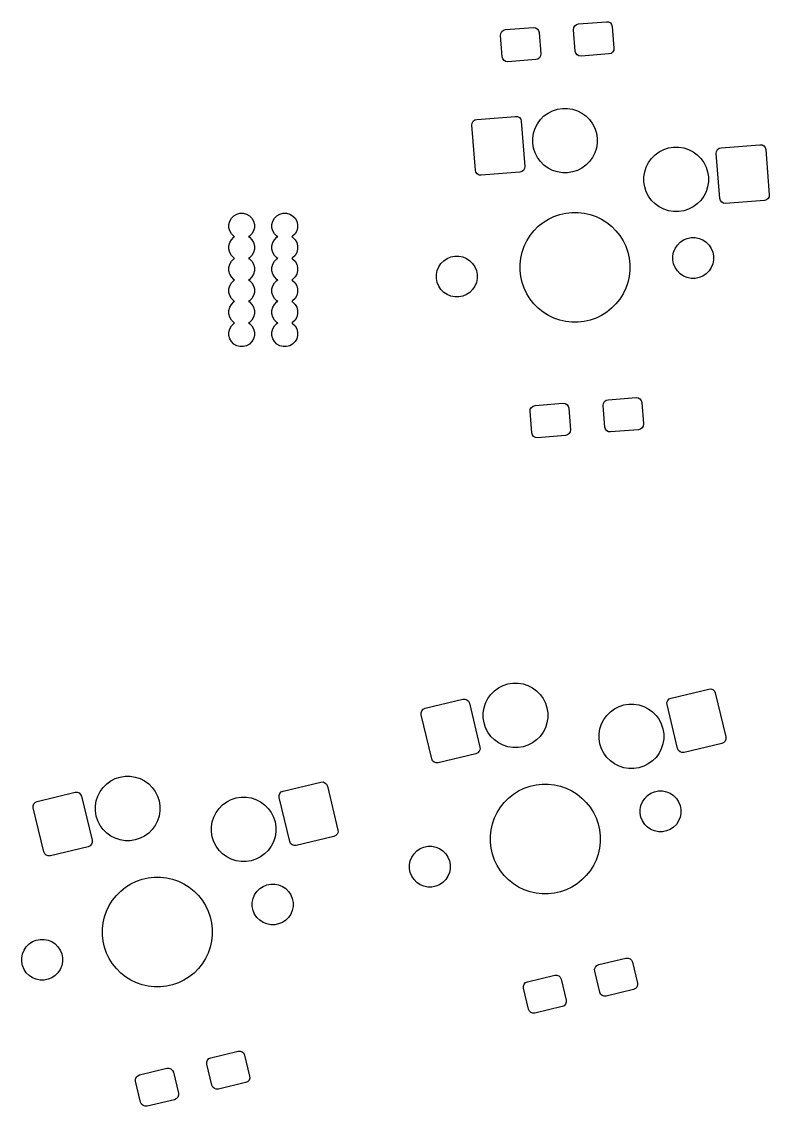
# Model space of a CAD drawing. Extents: x -173 to 103, y -39 to 58.
# Drawn here: x -25.7 to 9, y -38.9 to 11.4 of the extents above; entities that cross this region are included whole.
import ezdxf

# ---------------------------------------------------------------- set-up
doc = ezdxf.new("R2010")
doc.units = 0
doc.layers.add('BLACK', color=7, linetype='CONTINUOUS')

msp = doc.modelspace()

# ---------------------------------------------------------------- linework, layer by layer
at = {"layer": 'BLACK', "linetype": 'CONTINUOUS'}
for p, q in [((-3.225421, 11.030942), (-1.929428, 11.132938)), ((-1.929428, 11.132938), (-1.832559, 11.121473)), ((-1.832559, 11.121473), (-1.747451, 11.073811)), ((-0.065517, 11.028857), (-0.054052, 11.125727)), ((-0.054052, 11.125727), (-0.00639, 11.210835)), ((-0.00639, 11.210835), (0.070214, 11.271224)), ((0.070214, 11.271224), (0.164097, 11.297702)), ((0.164097, 11.297702), (1.46009, 11.399698)), ((1.46009, 11.399698), (1.556959, 11.388233)), ((1.556959, 11.388233), (1.642067, 11.340571)), ((1.642067, 11.340571), (1.702456, 11.263967)), ((1.702456, 11.263967), (1.728934, 11.170084)), ((1.728934, 11.170084), (1.807393, 10.173167)), ((-3.455035, 10.762097), (-3.44357, 10.858967)), ((-3.376576, 9.76518), (-3.455035, 10.762097)), ((-3.44357, 10.858967), (-3.395908, 10.944075)), ((-3.395908, 10.944075), (-3.319304, 11.004464)), ((-3.319304, 11.004464), (-3.225421, 11.030942)), ((-1.747451, 11.073811), (-1.687062, 10.997207)), ((-1.687062, 10.997207), (-1.660584, 10.903324)), ((-1.660584, 10.903324), (-1.582125, 9.906407)), ((0.012942, 10.03194), (-0.065517, 11.028857)), ((1.795928, 10.076297), (1.748266, 9.991189)), ((1.807393, 10.173167), (1.795928, 10.076297)), ((-3.350098, 9.671297), (-3.376576, 9.76518)), ((-3.289709, 9.594693), (-3.350098, 9.671297)), ((-3.204601, 9.547031), (-3.289709, 9.594693)), ((-1.811739, 9.637562), (-3.107732, 9.535566)), ((-1.717856, 9.66404), (-1.811739, 9.637562)), ((-1.641252, 9.724429), (-1.717856, 9.66404)), ((-1.59359, 9.809537), (-1.641252, 9.724429)), ((-1.582125, 9.906407), (-1.59359, 9.809537)), ((0.03942, 9.938057), (0.012942, 10.03194)), ((0.099809, 9.861453), (0.03942, 9.938057)), ((0.184917, 9.813791), (0.099809, 9.861453)), ((0.281786, 9.802326), (0.184917, 9.813791)), ((1.577779, 9.904322), (0.281786, 9.802326)), ((1.671662, 9.9308), (1.577779, 9.904322)), ((1.748266, 9.991189), (1.671662, 9.9308)), ((-3.107732, 9.535566), (-3.204601, 9.547031)), ((-1.437081, 7.022421), (-1.246657, 7.160772)), ((-1.246657, 7.160772), (-1.036934, 7.267631)), ((-1.036934, 7.267631), (-0.813077, 7.340367)), ((-0.813077, 7.340367), (-0.580598, 7.377188)), ((-0.580598, 7.377188), (-0.34522, 7.377188)), ((-0.34522, 7.377188), (-0.112741, 7.340367)), ((-0.112741, 7.340367), (0.111116, 7.267631)), ((0.111116, 7.267631), (0.320839, 7.160772)), ((0.320839, 7.160772), (0.511263, 7.022421)), ((-4.782189, 6.595124), (-4.770724, 6.691993)), ((-4.617425, 4.501598), (-4.782189, 6.595124)), ((-4.770724, 6.691993), (-4.723061, 6.777101)), ((-4.723061, 6.777101), (-4.646457, 6.837491)), ((-4.646457, 6.837491), (-4.552574, 6.863968)), ((-4.552574, 6.863968), (-2.758123, 7.005195)), ((-2.758123, 7.005195), (-2.661254, 6.99373)), ((-2.661254, 6.99373), (-2.576146, 6.946067)), ((-2.576146, 6.946067), (-2.515757, 6.869463)), ((-2.515757, 6.869463), (-2.489279, 6.77558)), ((-2.489279, 6.77558), (-2.324515, 4.682054)), ((-1.848728, 6.455837), (-1.741869, 6.66556)), ((-1.741869, 6.66556), (-1.603518, 6.855984)), ((-1.603518, 6.855984), (-1.437081, 7.022421)), ((0.511263, 7.022421), (0.6777, 6.855984)), ((0.6777, 6.855984), (0.816051, 6.66556)), ((0.816051, 6.66556), (0.92291, 6.455837)), ((-1.958285, 5.999501), (-1.921464, 6.23198)), ((-1.921464, 6.23198), (-1.848728, 6.455837)), ((0.92291, 6.455837), (0.995646, 6.23198)), ((0.995646, 6.23198), (1.032467, 5.999501)), ((-1.958285, 5.764123), (-1.958285, 5.999501)), ((-1.921464, 5.531644), (-1.958285, 5.764123)), ((1.032467, 5.764123), (0.995646, 5.531644)), ((1.032467, 5.999501), (1.032467, 5.764123)), ((4.120263, 5.466709), (4.34412, 5.539445)), ((4.34412, 5.539445), (4.576599, 5.576266)), ((4.576599, 5.576266), (4.811977, 5.576266)), ((4.811977, 5.576266), (5.044456, 5.539445)), ((5.044456, 5.539445), (5.268313, 5.466709)), ((6.691627, 5.523015), (6.78551, 5.549492)), ((6.78551, 5.549492), (8.579961, 5.690719)), ((8.579961, 5.690719), (8.67683, 5.679254)), ((8.67683, 5.679254), (8.761938, 5.631591)), ((8.761938, 5.631591), (8.822327, 5.554987)), ((8.822327, 5.554987), (8.848805, 5.461104)), ((-1.848728, 5.307787), (-1.921464, 5.531644)), ((-1.741869, 5.098064), (-1.848728, 5.307787)), ((-1.603518, 4.90764), (-1.741869, 5.098064)), ((0.816051, 5.098064), (0.6777, 4.90764)), ((0.92291, 5.307787), (0.816051, 5.098064)), ((0.995646, 5.531644), (0.92291, 5.307787)), ((3.415328, 4.864638), (3.553679, 5.055062)), ((3.553679, 5.055062), (3.720116, 5.221499)), ((3.720116, 5.221499), (3.91054, 5.35985)), ((3.91054, 5.35985), (4.120263, 5.466709)), ((5.268313, 5.466709), (5.478036, 5.35985)), ((5.478036, 5.35985), (5.66846, 5.221499)), ((5.66846, 5.221499), (5.834897, 5.055062)), ((5.834897, 5.055062), (5.973248, 4.864638)), ((6.555895, 5.280648), (6.56736, 5.377517)), ((6.720659, 3.187122), (6.555895, 5.280648)), ((6.56736, 5.377517), (6.615023, 5.462625)), ((6.615023, 5.462625), (6.691627, 5.523015)), ((8.848805, 5.461104), (9.013569, 3.367578)), ((-2.33598, 4.585185), (-2.383643, 4.500077)), ((-2.324515, 4.682054), (-2.33598, 4.585185)), ((-1.437081, 4.741203), (-1.603518, 4.90764)), ((-1.246657, 4.602852), (-1.437081, 4.741203)), ((-1.036934, 4.495993), (-1.246657, 4.602852)), ((0.320839, 4.602852), (0.111116, 4.495993)), ((0.511263, 4.741203), (0.320839, 4.602852)), ((0.6777, 4.90764), (0.511263, 4.741203)), ((3.235733, 4.431058), (3.308469, 4.654915)), ((3.308469, 4.654915), (3.415328, 4.864638)), ((5.973248, 4.864638), (6.080107, 4.654915)), ((6.080107, 4.654915), (6.152843, 4.431058)), ((-4.590947, 4.407715), (-4.617425, 4.501598)), ((-4.530558, 4.331111), (-4.590947, 4.407715)), ((-4.44545, 4.283448), (-4.530558, 4.331111)), ((-4.348581, 4.271983), (-4.44545, 4.283448)), ((-2.55413, 4.41321), (-4.348581, 4.271983)), ((-2.460247, 4.439687), (-2.55413, 4.41321)), ((-2.383643, 4.500077), (-2.460247, 4.439687)), ((-0.813077, 4.423257), (-1.036934, 4.495993)), ((-0.580598, 4.386436), (-0.813077, 4.423257)), ((-0.34522, 4.386436), (-0.580598, 4.386436)), ((-0.112741, 4.423257), (-0.34522, 4.386436)), ((0.111116, 4.495993), (-0.112741, 4.423257)), ((3.198912, 4.198579), (3.235733, 4.431058)), ((3.198912, 3.963201), (3.198912, 4.198579)), ((6.152843, 4.431058), (6.189664, 4.198579)), ((6.189664, 4.198579), (6.189664, 3.963201)), ((3.235733, 3.730722), (3.198912, 3.963201)), ((3.308469, 3.506865), (3.235733, 3.730722)), ((6.152843, 3.730722), (6.080107, 3.506865)), ((6.189664, 3.963201), (6.152843, 3.730722)), ((3.415328, 3.297142), (3.308469, 3.506865)), ((3.553679, 3.106718), (3.415328, 3.297142)), ((3.720116, 2.940281), (3.553679, 3.106718)), ((5.834897, 3.106718), (5.66846, 2.940281)), ((5.973248, 3.297142), (5.834897, 3.106718)), ((6.080107, 3.506865), (5.973248, 3.297142)), ((6.747137, 3.093239), (6.720659, 3.187122)), ((6.807526, 3.016635), (6.747137, 3.093239)), ((8.783954, 3.098734), (6.989503, 2.957507)), ((8.877837, 3.125211), (8.783954, 3.098734)), ((8.954441, 3.185601), (8.877837, 3.125211)), ((9.002104, 3.270709), (8.954441, 3.185601)), ((9.013569, 3.367578), (9.002104, 3.270709)), ((-0.427141, 2.513971), (-0.14298, 2.545988)), ((-0.14298, 2.545988), (0.14298, 2.545988)), ((0.14298, 2.545988), (0.427141, 2.513971)), ((3.91054, 2.80193), (3.720116, 2.940281)), ((4.120263, 2.695071), (3.91054, 2.80193)), ((4.34412, 2.622335), (4.120263, 2.695071)), ((4.576599, 2.585514), (4.34412, 2.622335)), ((4.811977, 2.585514), (4.576599, 2.585514)), ((5.044456, 2.622335), (4.811977, 2.585514)), ((5.268313, 2.695071), (5.044456, 2.622335)), ((5.478036, 2.80193), (5.268313, 2.695071)), ((5.66846, 2.940281), (5.478036, 2.80193)), ((6.892634, 2.968972), (6.807526, 3.016635)), ((6.989503, 2.957507), (6.892634, 2.968972)), ((-16.055446, 1.993074), (-16.014907, 2.144368)), ((-16.014907, 2.144368), (-15.936591, 2.280015)), ((-15.936591, 2.280015), (-15.825836, 2.39077)), ((-15.825836, 2.39077), (-15.690189, 2.469086)), ((-15.690189, 2.469086), (-15.538895, 2.509625)), ((-15.538895, 2.509625), (-15.382263, 2.509625)), ((-15.382263, 2.509625), (-15.230969, 2.469086)), ((-15.230969, 2.469086), (-15.095322, 2.39077)), ((-15.095322, 2.39077), (-14.984567, 2.280015)), ((-14.984567, 2.280015), (-14.906251, 2.144368)), ((-14.906251, 2.144368), (-14.865712, 1.993074)), ((-14.055492, 1.992959), (-14.014953, 2.144253)), ((-14.014953, 2.144253), (-13.936637, 2.2799)), ((-13.936637, 2.2799), (-13.825882, 2.390655)), ((-13.825882, 2.390655), (-13.690235, 2.468971)), ((-13.690235, 2.468971), (-13.538941, 2.50951)), ((-13.538941, 2.50951), (-13.382309, 2.50951)), ((-13.382309, 2.50951), (-13.231015, 2.468971)), ((-13.231015, 2.468971), (-13.095368, 2.390655)), ((-13.095368, 2.390655), (-12.984613, 2.2799)), ((-12.984613, 2.2799), (-12.906297, 2.144253)), ((-12.906297, 2.144253), (-12.865758, 1.992959)), ((-1.699184, 1.901388), (-1.475612, 2.07968)), ((-1.475612, 2.07968), (-1.233483, 2.23182)), ((-1.233483, 2.23182), (-0.975843, 2.355893)), ((-0.975843, 2.355893), (-0.705931, 2.450339)), ((-0.705931, 2.450339), (-0.427141, 2.513971)), ((0.427141, 2.513971), (0.705931, 2.450339)), ((0.705931, 2.450339), (0.975843, 2.355893)), ((0.975843, 2.355893), (1.233483, 2.23182)), ((1.233483, 2.23182), (1.475612, 2.07968)), ((1.475612, 2.07968), (1.699184, 1.901388)), ((-16.055446, 1.836442), (-16.055446, 1.993074)), ((-16.014907, 1.685148), (-16.055446, 1.836442)), ((-15.936591, 1.549501), (-16.014907, 1.685148)), ((-15.825836, 1.438746), (-15.936591, 1.549501)), ((-14.984567, 1.549501), (-15.095322, 1.438746)), ((-14.906251, 1.685148), (-14.984567, 1.549501)), ((-14.865712, 1.836442), (-14.906251, 1.685148)), ((-14.865712, 1.993074), (-14.865712, 1.836442)), ((-14.055492, 1.836327), (-14.055492, 1.992959)), ((-14.014953, 1.685033), (-14.055492, 1.836327)), ((-13.936637, 1.549386), (-14.014953, 1.685033)), ((-13.825882, 1.438631), (-13.936637, 1.549386)), ((-12.984613, 1.549386), (-13.095368, 1.438631)), ((-12.906297, 1.685033), (-12.984613, 1.549386)), ((-12.865758, 1.836327), (-12.906297, 1.685033)), ((-12.865758, 1.992959), (-12.865758, 1.836327)), ((-2.07968, 1.475612), (-1.901388, 1.699184)), ((-1.901388, 1.699184), (-1.699184, 1.901388)), ((1.699184, 1.901388), (1.901388, 1.699184)), ((1.901388, 1.699184), (2.07968, 1.475612)), ((-16.055446, 0.993074), (-16.014907, 1.144368)), ((-16.014907, 1.144368), (-15.936591, 1.280015)), ((-15.936591, 1.280015), (-15.825836, 1.39077)), ((-15.784287, 1.414758), (-15.825836, 1.438746)), ((-15.825836, 1.39077), (-15.784287, 1.414758)), ((-15.095322, 1.438746), (-15.13687, 1.414758)), ((-15.13687, 1.414758), (-15.095322, 1.39077)), ((-15.095322, 1.39077), (-14.984567, 1.280015)), ((-14.984567, 1.280015), (-14.906251, 1.144368)), ((-14.906251, 1.144368), (-14.865712, 0.993074)), ((-14.055492, 0.992959), (-14.014953, 1.144253)), ((-14.014953, 1.144253), (-13.936637, 1.2799)), ((-13.936637, 1.2799), (-13.825882, 1.390655)), ((-13.784333, 1.414643), (-13.825882, 1.438631)), ((-13.825882, 1.390655), (-13.784333, 1.414643)), ((-13.095368, 1.438631), (-13.136916, 1.414643)), ((-13.136916, 1.414643), (-13.095368, 1.390655)), ((-13.095368, 1.390655), (-12.984613, 1.2799)), ((-12.984613, 1.2799), (-12.906297, 1.144253)), ((-12.906297, 1.144253), (-12.865758, 0.992959)), ((-2.355893, 0.975843), (-2.23182, 1.233483)), ((-2.23182, 1.233483), (-2.07968, 1.475612)), ((2.07968, 1.475612), (2.23182, 1.233483)), ((2.23182, 1.233483), (2.355893, 0.975843)), ((4.64522, 0.879352), (4.748685, 1.034199)), ((4.748685, 1.034199), (4.880371, 1.165885)), ((4.880371, 1.165885), (5.035218, 1.26935)), ((5.035218, 1.26935), (5.207275, 1.340618)), ((5.207275, 1.340618), (5.389929, 1.37695)), ((5.389929, 1.37695), (5.576161, 1.37695)), ((5.576161, 1.37695), (5.758815, 1.340618)), ((5.758815, 1.340618), (5.930872, 1.26935)), ((5.930872, 1.26935), (6.085719, 1.165885)), ((6.085719, 1.165885), (6.217405, 1.034199)), ((6.217405, 1.034199), (6.32087, 0.879352)), ((-16.055446, 0.836442), (-16.055446, 0.993074)), ((-16.014907, 0.685148), (-16.055446, 0.836442)), ((-15.936591, 0.549501), (-16.014907, 0.685148)), ((-15.825836, 0.438746), (-15.936591, 0.549501)), ((-14.984567, 0.549501), (-15.095322, 0.438746)), ((-14.906251, 0.685148), (-14.984567, 0.549501)), ((-14.865712, 0.836442), (-14.906251, 0.685148)), ((-14.865712, 0.993074), (-14.865712, 0.836442)), ((-14.055492, 0.836327), (-14.055492, 0.992959)), ((-14.014953, 0.685033), (-14.055492, 0.836327)), ((-13.936637, 0.549386), (-14.014953, 0.685033)), ((-13.825882, 0.438631), (-13.936637, 0.549386)), ((-12.984613, 0.549386), (-13.095368, 0.438631)), ((-12.906297, 0.685033), (-12.984613, 0.549386)), ((-12.865758, 0.836327), (-12.906297, 0.685033)), ((-12.865758, 0.992959), (-12.865758, 0.836327)), ((-5.758815, 0.477568), (-5.576161, 0.5139)), ((-5.576161, 0.5139), (-5.389929, 0.5139)), ((-5.389929, 0.5139), (-5.207275, 0.477568)), ((-2.513971, 0.427141), (-2.450339, 0.705931)), ((-2.450339, 0.705931), (-2.355893, 0.975843)), ((2.355893, 0.975843), (2.450339, 0.705931)), ((2.450339, 0.705931), (2.513971, 0.427141)), ((4.53762, 0.524641), (4.573952, 0.707295)), ((4.53762, 0.338409), (4.53762, 0.524641)), ((4.573952, 0.707295), (4.64522, 0.879352)), ((6.32087, 0.879352), (6.392138, 0.707295)), ((6.392138, 0.707295), (6.42847, 0.524641)), ((6.42847, 0.524641), (6.42847, 0.338409)), ((-16.055446, -0.006926), (-16.014907, 0.144368)), ((-16.014907, 0.144368), (-15.936591, 0.280015)), ((-15.936591, 0.280015), (-15.825836, 0.39077)), ((-15.784287, 0.414758), (-15.825836, 0.438746)), ((-15.825836, 0.39077), (-15.784287, 0.414758)), ((-15.095322, 0.438746), (-15.13687, 0.414758)), ((-15.13687, 0.414758), (-15.095322, 0.39077)), ((-15.095322, 0.39077), (-14.984567, 0.280015)), ((-14.984567, 0.280015), (-14.906251, 0.144368)), ((-14.906251, 0.144368), (-14.865712, -0.006926)), ((-14.055492, -0.007041), (-14.014953, 0.144253)), ((-14.014953, 0.144253), (-13.936637, 0.2799)), ((-13.936637, 0.2799), (-13.825882, 0.390655)), ((-13.784333, 0.414643), (-13.825882, 0.438631)), ((-13.825882, 0.390655), (-13.784333, 0.414643)), ((-13.095368, 0.438631), (-13.136916, 0.414643)), ((-13.136916, 0.414643), (-13.095368, 0.390655)), ((-13.095368, 0.390655), (-12.984613, 0.2799)), ((-12.984613, 0.2799), (-12.906297, 0.144253)), ((-12.906297, 0.144253), (-12.865758, -0.007041)), ((-6.392138, -0.155755), (-6.32087, 0.016302)), ((-6.32087, 0.016302), (-6.217405, 0.171149)), ((-6.217405, 0.171149), (-6.085719, 0.302835)), ((-6.085719, 0.302835), (-5.930872, 0.4063)), ((-5.930872, 0.4063), (-5.758815, 0.477568)), ((-5.207275, 0.477568), (-5.035218, 0.4063)), ((-5.035218, 0.4063), (-4.880371, 0.302835)), ((-4.880371, 0.302835), (-4.748685, 0.171149)), ((-4.748685, 0.171149), (-4.64522, 0.016302)), ((-4.64522, 0.016302), (-4.573952, -0.155755)), ((-2.545988, 0.14298), (-2.513971, 0.427141)), ((-2.545988, -0.14298), (-2.545988, 0.14298)), ((2.513971, 0.427141), (2.545988, 0.14298)), ((2.545988, 0.14298), (2.545988, -0.14298)), ((4.573952, 0.155755), (4.53762, 0.338409)), ((4.64522, -0.016302), (4.573952, 0.155755)), ((6.392138, 0.155755), (6.32087, -0.016302)), ((6.42847, 0.338409), (6.392138, 0.155755)), ((-16.055446, -0.163558), (-16.055446, -0.006926)), ((-16.014907, -0.314852), (-16.055446, -0.163558)), ((-15.936591, -0.450499), (-16.014907, -0.314852)), ((-15.825836, -0.561254), (-15.936591, -0.450499)), ((-14.984567, -0.450499), (-15.095322, -0.561254)), ((-14.906251, -0.314852), (-14.984567, -0.450499)), ((-14.865712, -0.163558), (-14.906251, -0.314852)), ((-14.865712, -0.006926), (-14.865712, -0.163558)), ((-14.055492, -0.163673), (-14.055492, -0.007041)), ((-14.014953, -0.314967), (-14.055492, -0.163673)), ((-13.936637, -0.450614), (-14.014953, -0.314967)), ((-13.825882, -0.561369), (-13.936637, -0.450614)), ((-12.984613, -0.450614), (-13.095368, -0.561369)), ((-12.906297, -0.314967), (-12.984613, -0.450614)), ((-12.865758, -0.163673), (-12.906297, -0.314967)), ((-12.865758, -0.007041), (-12.865758, -0.163673)), ((-6.42847, -0.338409), (-6.392138, -0.155755)), ((-6.42847, -0.524641), (-6.42847, -0.338409)), ((-4.573952, -0.155755), (-4.53762, -0.338409)), ((-4.53762, -0.338409), (-4.53762, -0.524641)), ((-2.513971, -0.427141), (-2.545988, -0.14298)), ((-2.450339, -0.705931), (-2.513971, -0.427141)), ((2.513971, -0.427141), (2.450339, -0.705931)), ((2.545988, -0.14298), (2.513971, -0.427141)), ((4.748685, -0.171149), (4.64522, -0.016302)), ((4.880371, -0.302835), (4.748685, -0.171149)), ((5.035218, -0.4063), (4.880371, -0.302835)), ((5.207275, -0.477568), (5.035218, -0.4063)), ((5.389929, -0.5139), (5.207275, -0.477568)), ((5.758815, -0.477568), (5.576161, -0.5139)), ((5.930872, -0.4063), (5.758815, -0.477568)), ((6.085719, -0.302835), (5.930872, -0.4063)), ((6.217405, -0.171149), (6.085719, -0.302835)), ((6.32087, -0.016302), (6.217405, -0.171149)), ((-16.055446, -1.006926), (-16.014907, -0.855632)), ((-16.014907, -0.855632), (-15.936591, -0.719985)), ((-15.936591, -0.719985), (-15.825836, -0.60923)), ((-15.784287, -0.585242), (-15.825836, -0.561254)), ((-15.825836, -0.60923), (-15.784287, -0.585242)), ((-15.095322, -0.561254), (-15.13687, -0.585242)), ((-15.13687, -0.585242), (-15.095322, -0.60923)), ((-15.095322, -0.60923), (-14.984567, -0.719985)), ((-14.984567, -0.719985), (-14.906251, -0.855632)), ((-14.906251, -0.855632), (-14.865712, -1.006926)), ((-14.055492, -1.007041), (-14.014953, -0.855747)), ((-14.014953, -0.855747), (-13.936637, -0.7201)), ((-13.936637, -0.7201), (-13.825882, -0.609345)), ((-13.784333, -0.585357), (-13.825882, -0.561369)), ((-13.825882, -0.609345), (-13.784333, -0.585357)), ((-13.095368, -0.561369), (-13.136916, -0.585357)), ((-13.136916, -0.585357), (-13.095368, -0.609345)), ((-13.095368, -0.609345), (-12.984613, -0.7201)), ((-12.984613, -0.7201), (-12.906297, -0.855747)), ((-12.906297, -0.855747), (-12.865758, -1.007041)), ((-6.392138, -0.707295), (-6.42847, -0.524641)), ((-6.32087, -0.879352), (-6.392138, -0.707295)), ((-6.217405, -1.034199), (-6.32087, -0.879352)), ((-4.64522, -0.879352), (-4.748685, -1.034199)), ((-4.573952, -0.707295), (-4.64522, -0.879352)), ((-4.53762, -0.524641), (-4.573952, -0.707295)), ((-2.355893, -0.975843), (-2.450339, -0.705931)), ((-2.23182, -1.233483), (-2.355893, -0.975843)), ((2.355893, -0.975843), (2.23182, -1.233483)), ((2.450339, -0.705931), (2.355893, -0.975843)), ((5.576161, -0.5139), (5.389929, -0.5139)), ((-16.055446, -1.163558), (-16.055446, -1.006926)), ((-16.014907, -1.314852), (-16.055446, -1.163558)), ((-15.936591, -1.450499), (-16.014907, -1.314852)), ((-15.825836, -1.561254), (-15.936591, -1.450499)), ((-14.984567, -1.450499), (-15.095322, -1.561254)), ((-14.906251, -1.314852), (-14.984567, -1.450499)), ((-14.865712, -1.163558), (-14.906251, -1.314852)), ((-14.865712, -1.006926), (-14.865712, -1.163558)), ((-14.055492, -1.163673), (-14.055492, -1.007041)), ((-14.014953, -1.314967), (-14.055492, -1.163673)), ((-13.936637, -1.450614), (-14.014953, -1.314967)), ((-13.825882, -1.561369), (-13.936637, -1.450614)), ((-12.984613, -1.450614), (-13.095368, -1.561369)), ((-12.906297, -1.314967), (-12.984613, -1.450614)), ((-12.865758, -1.163673), (-12.906297, -1.314967)), ((-12.865758, -1.007041), (-12.865758, -1.163673)), ((-6.085719, -1.165885), (-6.217405, -1.034199)), ((-5.930872, -1.26935), (-6.085719, -1.165885)), ((-5.758815, -1.340618), (-5.930872, -1.26935)), ((-5.576161, -1.37695), (-5.758815, -1.340618)), ((-5.389929, -1.37695), (-5.576161, -1.37695)), ((-5.207275, -1.340618), (-5.389929, -1.37695)), ((-5.035218, -1.26935), (-5.207275, -1.340618)), ((-4.880371, -1.165885), (-5.035218, -1.26935)), ((-4.748685, -1.034199), (-4.880371, -1.165885)), ((-2.07968, -1.475612), (-2.23182, -1.233483)), ((-1.901388, -1.699184), (-2.07968, -1.475612)), ((2.07968, -1.475612), (1.901388, -1.699184)), ((2.23182, -1.233483), (2.07968, -1.475612)), ((-16.055446, -2.006926), (-16.014907, -1.855632)), ((-16.055446, -2.163558), (-16.055446, -2.006926)), ((-16.014907, -1.855632), (-15.936591, -1.719985)), ((-15.936591, -1.719985), (-15.825836, -1.60923)), ((-15.784287, -1.585242), (-15.825836, -1.561254)), ((-15.825836, -1.60923), (-15.784287, -1.585242)), ((-15.095322, -1.561254), (-15.13687, -1.585242)), ((-15.13687, -1.585242), (-15.095322, -1.60923)), ((-15.095322, -1.60923), (-14.984567, -1.719985)), ((-14.984567, -1.719985), (-14.906251, -1.855632)), ((-14.906251, -1.855632), (-14.865712, -2.006926)), ((-14.865712, -2.006926), (-14.865712, -2.163558)), ((-14.055492, -2.007041), (-14.014953, -1.855747)), ((-14.055492, -2.163673), (-14.055492, -2.007041)), ((-14.014953, -1.855747), (-13.936637, -1.7201)), ((-13.936637, -1.7201), (-13.825882, -1.609345)), ((-13.784333, -1.585357), (-13.825882, -1.561369)), ((-13.825882, -1.609345), (-13.784333, -1.585357)), ((-13.095368, -1.561369), (-13.136916, -1.585357)), ((-13.136916, -1.585357), (-13.095368, -1.609345)), ((-13.095368, -1.609345), (-12.984613, -1.7201)), ((-12.984613, -1.7201), (-12.906297, -1.855747)), ((-12.906297, -1.855747), (-12.865758, -2.007041)), ((-12.865758, -2.007041), (-12.865758, -2.163673)), ((-1.699184, -1.901388), (-1.901388, -1.699184)), ((-1.475612, -2.07968), (-1.699184, -1.901388)), ((1.699184, -1.901388), (1.475612, -2.07968)), ((1.901388, -1.699184), (1.699184, -1.901388)), ((-16.014907, -2.314852), (-16.055446, -2.163558)), ((-15.936591, -2.450499), (-16.014907, -2.314852)), ((-15.825836, -2.561254), (-15.936591, -2.450499)), ((-14.984567, -2.450499), (-15.095322, -2.561254)), ((-14.906251, -2.314852), (-14.984567, -2.450499)), ((-14.865712, -2.163558), (-14.906251, -2.314852)), ((-14.014953, -2.314967), (-14.055492, -2.163673)), ((-13.936637, -2.450614), (-14.014953, -2.314967)), ((-13.825882, -2.561369), (-13.936637, -2.450614)), ((-12.984613, -2.450614), (-13.095368, -2.561369)), ((-12.906297, -2.314967), (-12.984613, -2.450614)), ((-12.865758, -2.163673), (-12.906297, -2.314967)), ((-1.233483, -2.23182), (-1.475612, -2.07968)), ((-0.975843, -2.355893), (-1.233483, -2.23182)), ((-0.705931, -2.450339), (-0.975843, -2.355893)), ((-0.427141, -2.513971), (-0.705931, -2.450339)), ((-0.14298, -2.545988), (-0.427141, -2.513971)), ((0.427141, -2.513971), (0.14298, -2.545988)), ((0.705931, -2.450339), (0.427141, -2.513971)), ((0.975843, -2.355893), (0.705931, -2.450339)), ((1.233483, -2.23182), (0.975843, -2.355893)), ((1.475612, -2.07968), (1.233483, -2.23182)), ((-16.055446, -3.006926), (-16.014907, -2.855632)), ((-16.055446, -3.163558), (-16.055446, -3.006926)), ((-16.014907, -2.855632), (-15.936591, -2.719985)), ((-15.936591, -2.719985), (-15.825836, -2.60923)), ((-15.784287, -2.585242), (-15.825836, -2.561254)), ((-15.825836, -2.60923), (-15.784287, -2.585242)), ((-15.095322, -2.561254), (-15.13687, -2.585242)), ((-15.13687, -2.585242), (-15.095322, -2.60923)), ((-15.095322, -2.60923), (-14.984567, -2.719985)), ((-14.984567, -2.719985), (-14.906251, -2.855632)), ((-14.906251, -2.855632), (-14.865712, -3.006926)), ((-14.865712, -3.006926), (-14.865712, -3.163558)), ((-14.055492, -3.007041), (-14.014953, -2.855747)), ((-14.055492, -3.163673), (-14.055492, -3.007041)), ((-14.014953, -2.855747), (-13.936637, -2.7201)), ((-13.936637, -2.7201), (-13.825882, -2.609345)), ((-13.784333, -2.585357), (-13.825882, -2.561369)), ((-13.825882, -2.609345), (-13.784333, -2.585357)), ((-13.095368, -2.561369), (-13.136916, -2.585357)), ((-13.136916, -2.585357), (-13.095368, -2.609345)), ((-13.095368, -2.609345), (-12.984613, -2.7201)), ((-12.984613, -2.7201), (-12.906297, -2.855747)), ((-12.906297, -2.855747), (-12.865758, -3.007041)), ((-12.865758, -3.007041), (-12.865758, -3.163673)), ((0.14298, -2.545988), (-0.14298, -2.545988)), ((-16.014907, -3.314852), (-16.055446, -3.163558)), ((-15.936591, -3.450499), (-16.014907, -3.314852)), ((-15.825836, -3.561254), (-15.936591, -3.450499)), ((-14.984567, -3.450499), (-15.095322, -3.561254)), ((-14.906251, -3.314852), (-14.984567, -3.450499)), ((-14.865712, -3.163558), (-14.906251, -3.314852)), ((-14.014953, -3.314967), (-14.055492, -3.163673)), ((-13.936637, -3.450614), (-14.014953, -3.314967)), ((-13.825882, -3.561369), (-13.936637, -3.450614)), ((-12.984613, -3.450614), (-13.095368, -3.561369)), ((-12.906297, -3.314967), (-12.984613, -3.450614)), ((-12.865758, -3.163673), (-12.906297, -3.314967)), ((-15.690189, -3.63957), (-15.825836, -3.561254)), ((-15.538895, -3.680109), (-15.690189, -3.63957)), ((-15.382263, -3.680109), (-15.538895, -3.680109)), ((-15.230969, -3.63957), (-15.382263, -3.680109)), ((-15.095322, -3.561254), (-15.230969, -3.63957)), ((-13.690235, -3.639685), (-13.825882, -3.561369)), ((-13.538941, -3.680224), (-13.690235, -3.639685)), ((-13.382309, -3.680224), (-13.538941, -3.680224)), ((-13.231015, -3.639685), (-13.382309, -3.680224)), ((-13.095368, -3.561369), (-13.231015, -3.639685)), ((-2.070529, -6.587086), (-2.022867, -6.501978)), ((-2.022867, -6.501978), (-1.946263, -6.441589)), ((-1.946263, -6.441589), (-1.85238, -6.415111)), ((-1.85238, -6.415111), (-0.556387, -6.313115)), ((-0.556387, -6.313115), (-0.459518, -6.32458)), ((-0.459518, -6.32458), (-0.37441, -6.372242)), ((-0.37441, -6.372242), (-0.314021, -6.448846)), ((-0.314021, -6.448846), (-0.287543, -6.542729)), ((-0.287543, -6.542729), (-0.209084, -7.539646)), ((1.307524, -6.417196), (1.318989, -6.320326)), ((1.385983, -7.414113), (1.307524, -6.417196)), ((1.318989, -6.320326), (1.366651, -6.235218)), ((1.366651, -6.235218), (1.443255, -6.174829)), ((1.443255, -6.174829), (1.537138, -6.148351)), ((1.537138, -6.148351), (2.833131, -6.046355)), ((2.833131, -6.046355), (2.93, -6.05782)), ((2.93, -6.05782), (3.015108, -6.105482)), ((3.015108, -6.105482), (3.075497, -6.182086)), ((3.075497, -6.182086), (3.101975, -6.275969)), ((3.101975, -6.275969), (3.180434, -7.272886)), ((-2.081994, -6.683956), (-2.070529, -6.587086)), ((-2.003535, -7.680873), (-2.081994, -6.683956)), ((-0.209084, -7.539646), (-0.220549, -7.636516)), ((1.412461, -7.507996), (1.385983, -7.414113)), ((1.47285, -7.5846), (1.412461, -7.507996)), ((2.95082, -7.541731), (1.654827, -7.643727)), ((3.044703, -7.515253), (2.95082, -7.541731)), ((3.121307, -7.454864), (3.044703, -7.515253)), ((3.168969, -7.369756), (3.121307, -7.454864)), ((3.180434, -7.272886), (3.168969, -7.369756)), ((-1.977057, -7.774756), (-2.003535, -7.680873)), ((-1.916668, -7.85136), (-1.977057, -7.774756)), ((-1.83156, -7.899022), (-1.916668, -7.85136)), ((-1.734691, -7.910487), (-1.83156, -7.899022)), ((-0.438698, -7.808491), (-1.734691, -7.910487)), ((-0.344815, -7.782013), (-0.438698, -7.808491)), ((-0.268211, -7.721624), (-0.344815, -7.782013)), ((-0.220549, -7.636516), (-0.268211, -7.721624)), ((1.557958, -7.632262), (1.47285, -7.5846)), ((1.654827, -7.643727), (1.557958, -7.632262)), ((-3.73055, -19.659934), (-3.540126, -19.521583)), ((-3.540126, -19.521583), (-3.330403, -19.414724)), ((-3.330403, -19.414724), (-3.106546, -19.341988)), ((-3.106546, -19.341988), (-2.874067, -19.305167)), ((-2.874067, -19.305167), (-2.638689, -19.305167)), ((-2.638689, -19.305167), (-2.40621, -19.341988)), ((-2.40621, -19.341988), (-2.182353, -19.414724)), ((-2.182353, -19.414724), (-1.97263, -19.521583)), ((-1.97263, -19.521583), (-1.782206, -19.659934)), ((4.454787, -19.99487), (6.205053, -19.574668)), ((6.205053, -19.574668), (6.302523, -19.570839)), ((6.302523, -19.570839), (6.394039, -19.6046)), ((6.394039, -19.6046), (6.465669, -19.670814)), ((-6.949336, -20.470244), (-5.19907, -20.050042)), ((-5.19907, -20.050042), (-5.1016, -20.046213)), ((-5.1016, -20.046213), (-5.010084, -20.079974)), ((-5.010084, -20.079974), (-4.938454, -20.146188)), ((-4.142197, -20.226518), (-4.035338, -20.016795)), ((-4.035338, -20.016795), (-3.896987, -19.826371)), ((-3.896987, -19.826371), (-3.73055, -19.659934)), ((-1.782206, -19.659934), (-1.615769, -19.826371)), ((-1.615769, -19.826371), (-1.477418, -20.016795)), ((-1.477418, -20.016795), (-1.370559, -20.226518)), ((4.266226, -20.198854), (4.299988, -20.107338)), ((4.299988, -20.107338), (4.366202, -20.035708)), ((4.366202, -20.035708), (4.454787, -19.99487)), ((6.465669, -19.670814), (6.506507, -19.759399)), ((6.506507, -19.759399), (6.996742, -21.801376)), ((-7.137897, -20.674228), (-7.104135, -20.582712)), ((-7.104135, -20.582712), (-7.037921, -20.511082)), ((-7.037921, -20.511082), (-6.949336, -20.470244)), ((-4.938454, -20.146188), (-4.897616, -20.234773)), ((-4.897616, -20.234773), (-4.407381, -22.27675)), ((-4.251754, -20.682854), (-4.214933, -20.450375)), ((-4.214933, -20.450375), (-4.142197, -20.226518)), ((-1.370559, -20.226518), (-1.297823, -20.450375)), ((-1.297823, -20.450375), (-1.261002, -20.682854)), ((1.478443, -20.798358), (1.64488, -20.631921)), ((1.64488, -20.631921), (1.835304, -20.49357)), ((1.835304, -20.49357), (2.045027, -20.386711)), ((2.045027, -20.386711), (2.268884, -20.313975)), ((2.268884, -20.313975), (2.501363, -20.277154)), ((2.501363, -20.277154), (2.736741, -20.277154)), ((2.736741, -20.277154), (2.96922, -20.313975)), ((2.96922, -20.313975), (3.193077, -20.386711)), ((3.193077, -20.386711), (3.4028, -20.49357)), ((3.4028, -20.49357), (3.593224, -20.631921)), ((3.593224, -20.631921), (3.759661, -20.798358)), ((4.270056, -20.296324), (4.266226, -20.198854)), ((4.760291, -22.338301), (4.270056, -20.296324)), ((-7.134067, -20.771698), (-7.137897, -20.674228)), ((-6.643832, -22.813675), (-7.134067, -20.771698)), ((-4.251754, -20.918232), (-4.251754, -20.682854)), ((-4.214933, -21.150711), (-4.251754, -20.918232)), ((-1.261002, -20.918232), (-1.297823, -21.150711)), ((-1.261002, -20.682854), (-1.261002, -20.918232)), ((1.233233, -21.198505), (1.340092, -20.988782)), ((1.340092, -20.988782), (1.478443, -20.798358)), ((3.759661, -20.798358), (3.898012, -20.988782)), ((3.898012, -20.988782), (4.004871, -21.198505)), ((-4.142197, -21.374568), (-4.214933, -21.150711)), ((-4.035338, -21.584291), (-4.142197, -21.374568)), ((-3.896987, -21.774715), (-4.035338, -21.584291)), ((-1.477418, -21.584291), (-1.615769, -21.774715)), ((-1.370559, -21.374568), (-1.477418, -21.584291)), ((-1.297823, -21.150711), (-1.370559, -21.374568)), ((1.123676, -21.654841), (1.160497, -21.422362)), ((1.160497, -21.422362), (1.233233, -21.198505)), ((4.004871, -21.198505), (4.077607, -21.422362)), ((4.077607, -21.422362), (4.114428, -21.654841)), ((-3.73055, -21.941152), (-3.896987, -21.774715)), ((-3.540126, -22.079503), (-3.73055, -21.941152)), ((-3.330403, -22.186362), (-3.540126, -22.079503)), ((-1.97263, -22.079503), (-2.182353, -22.186362)), ((-1.782206, -21.941152), (-1.97263, -22.079503)), ((-1.615769, -21.774715), (-1.782206, -21.941152)), ((1.123676, -21.890219), (1.123676, -21.654841)), ((1.160497, -22.122698), (1.123676, -21.890219)), ((1.233233, -22.346555), (1.160497, -22.122698)), ((4.077607, -22.122698), (4.004871, -22.346555)), ((4.114428, -21.890219), (4.077607, -22.122698)), ((4.114428, -21.654841), (4.114428, -21.890219)), ((6.812011, -22.10283), (5.061745, -22.523032)), ((6.900596, -22.061992), (6.812011, -22.10283)), ((6.96681, -21.990362), (6.900596, -22.061992)), ((7.000572, -21.898846), (6.96681, -21.990362)), ((6.996742, -21.801376), (7.000572, -21.898846)), ((-4.592112, -22.578204), (-6.342378, -22.998406)), ((-4.503527, -22.537366), (-4.592112, -22.578204)), ((-4.437313, -22.465736), (-4.503527, -22.537366)), ((-4.403551, -22.37422), (-4.437313, -22.465736)), ((-4.407381, -22.27675), (-4.403551, -22.37422)), ((-3.106546, -22.259098), (-3.330403, -22.186362)), ((-2.874067, -22.295919), (-3.106546, -22.259098)), ((-2.638689, -22.295919), (-2.874067, -22.295919)), ((-2.40621, -22.259098), (-2.638689, -22.295919)), ((-2.182353, -22.186362), (-2.40621, -22.259098)), ((1.340092, -22.556278), (1.233233, -22.346555)), ((1.478443, -22.746702), (1.340092, -22.556278)), ((3.898012, -22.556278), (3.759661, -22.746702)), ((4.004871, -22.346555), (3.898012, -22.556278)), ((4.801129, -22.426886), (4.760291, -22.338301)), ((4.872759, -22.4931), (4.801129, -22.426886)), ((4.964275, -22.526861), (4.872759, -22.4931)), ((5.061745, -22.523032), (4.964275, -22.526861)), ((-6.602994, -22.90226), (-6.643832, -22.813675)), ((-6.531364, -22.968474), (-6.602994, -22.90226)), ((-6.439848, -23.002235), (-6.531364, -22.968474)), ((-6.342378, -22.998406), (-6.439848, -23.002235)), ((1.64488, -22.913139), (1.478443, -22.746702)), ((1.835304, -23.05149), (1.64488, -22.913139)), ((2.045027, -23.158349), (1.835304, -23.05149)), ((2.268884, -23.231085), (2.045027, -23.158349)), ((3.193077, -23.158349), (2.96922, -23.231085)), ((3.4028, -23.05149), (3.193077, -23.158349)), ((3.593224, -22.913139), (3.4028, -23.05149)), ((3.759661, -22.746702), (3.593224, -22.913139)), ((-21.319247, -23.733463), (-21.09539, -23.660727)), ((-21.09539, -23.660727), (-20.862911, -23.623906)), ((-20.862911, -23.623906), (-20.627533, -23.623906)), ((-20.627533, -23.623906), (-20.395054, -23.660727)), ((-20.395054, -23.660727), (-20.171197, -23.733463)), ((2.501363, -23.267906), (2.268884, -23.231085)), ((2.736741, -23.267906), (2.501363, -23.267906)), ((2.96922, -23.231085), (2.736741, -23.267906)), ((-22.024182, -24.335534), (-21.885831, -24.14511)), ((-21.885831, -24.14511), (-21.719394, -23.978673)), ((-21.719394, -23.978673), (-21.52897, -23.840322)), ((-21.52897, -23.840322), (-21.319247, -23.733463)), ((-20.171197, -23.733463), (-19.961474, -23.840322)), ((-19.961474, -23.840322), (-19.77105, -23.978673)), ((-19.77105, -23.978673), (-19.604613, -24.14511)), ((-19.604613, -24.14511), (-19.466262, -24.335534)), ((-13.534057, -24.313609), (-11.783791, -23.893407)), ((-11.783791, -23.893407), (-11.686321, -23.889578)), ((-11.686321, -23.889578), (-11.594805, -23.923339)), ((-11.594805, -23.923339), (-11.523175, -23.989553)), ((-11.523175, -23.989553), (-11.482337, -24.078138)), ((-11.482337, -24.078138), (-10.992102, -26.120115)), ((-2.354893, -24.181633), (-2.084981, -24.087187)), ((-2.084981, -24.087187), (-1.806191, -24.023555)), ((-1.806191, -24.023555), (-1.52203, -23.991538)), ((-1.52203, -23.991538), (-1.23607, -23.991538)), ((-1.23607, -23.991538), (-0.951909, -24.023555)), ((-0.951909, -24.023555), (-0.673119, -24.087187)), ((-0.673119, -24.087187), (-0.403207, -24.181633)), ((-24.93818, -24.788983), (-23.187914, -24.368781)), ((-23.187914, -24.368781), (-23.090444, -24.364952)), ((-23.090444, -24.364952), (-22.998928, -24.398713)), ((-22.998928, -24.398713), (-22.927298, -24.464927)), ((-22.927298, -24.464927), (-22.88646, -24.553512)), ((-22.88646, -24.553512), (-22.396225, -26.595489)), ((-22.203777, -24.769114), (-22.131041, -24.545257)), ((-22.131041, -24.545257), (-22.024182, -24.335534)), ((-19.466262, -24.335534), (-19.359403, -24.545257)), ((-19.359403, -24.545257), (-19.286667, -24.769114)), ((-15.943817, -24.70545), (-15.71996, -24.632714)), ((-15.71996, -24.632714), (-15.487481, -24.595893)), ((-15.487481, -24.595893), (-15.252103, -24.595893)), ((-15.252103, -24.595893), (-15.019624, -24.632714)), ((-15.019624, -24.632714), (-14.795767, -24.70545)), ((-13.722618, -24.517593), (-13.688856, -24.426077)), ((-13.718788, -24.615063), (-13.722618, -24.517593)), ((-13.228553, -26.65704), (-13.718788, -24.615063)), ((-13.688856, -24.426077), (-13.622642, -24.354447)), ((-13.622642, -24.354447), (-13.534057, -24.313609)), ((-3.280438, -24.838342), (-3.078234, -24.636138)), ((-3.078234, -24.636138), (-2.854662, -24.457846)), ((-2.854662, -24.457846), (-2.612533, -24.305706)), ((-2.612533, -24.305706), (-2.354893, -24.181633)), ((-0.403207, -24.181633), (-0.145567, -24.305706)), ((-0.145567, -24.305706), (0.096562, -24.457846)), ((0.096562, -24.457846), (0.320134, -24.636138)), ((0.320134, -24.636138), (0.522338, -24.838342)), ((3.13116, -24.805749), (3.234625, -24.650902)), ((3.234625, -24.650902), (3.366311, -24.519216)), ((3.366311, -24.519216), (3.521158, -24.415751)), ((3.521158, -24.415751), (3.693215, -24.344483)), ((3.693215, -24.344483), (3.875869, -24.308151)), ((3.875869, -24.308151), (4.062101, -24.308151)), ((4.062101, -24.308151), (4.244755, -24.344483)), ((4.244755, -24.344483), (4.416812, -24.415751)), ((4.416812, -24.415751), (4.571659, -24.519216)), ((4.571659, -24.519216), (4.703345, -24.650902)), ((4.703345, -24.650902), (4.80681, -24.805749)), ((-25.126741, -24.992967), (-25.092979, -24.901451)), ((-25.122911, -25.090437), (-25.126741, -24.992967)), ((-24.632676, -27.132414), (-25.122911, -25.090437)), ((-25.092979, -24.901451), (-25.026765, -24.829821)), ((-25.026765, -24.829821), (-24.93818, -24.788983)), ((-22.240598, -25.001593), (-22.203777, -24.769114)), ((-22.240598, -25.236971), (-22.240598, -25.001593)), ((-19.286667, -24.769114), (-19.249846, -25.001593)), ((-19.249846, -25.001593), (-19.249846, -25.236971)), ((-16.648752, -25.307521), (-16.510401, -25.117097)), ((-16.510401, -25.117097), (-16.343964, -24.95066)), ((-16.343964, -24.95066), (-16.15354, -24.812309)), ((-16.15354, -24.812309), (-15.943817, -24.70545)), ((-14.795767, -24.70545), (-14.586044, -24.812309)), ((-14.586044, -24.812309), (-14.39562, -24.95066)), ((-14.39562, -24.95066), (-14.229183, -25.117097)), ((-14.229183, -25.117097), (-14.090832, -25.307521)), ((-3.61087, -25.304043), (-3.45873, -25.061914)), ((-3.45873, -25.061914), (-3.280438, -24.838342)), ((0.522338, -24.838342), (0.70063, -25.061914)), ((0.70063, -25.061914), (0.85277, -25.304043)), ((3.02356, -25.16046), (3.059892, -24.977806)), ((3.02356, -25.346692), (3.02356, -25.16046)), ((3.059892, -24.977806), (3.13116, -24.805749)), ((4.80681, -24.805749), (4.878078, -24.977806)), ((4.878078, -24.977806), (4.91441, -25.16046)), ((4.91441, -25.16046), (4.91441, -25.346692)), ((-22.203777, -25.46945), (-22.240598, -25.236971)), ((-22.131041, -25.693307), (-22.203777, -25.46945)), ((-19.286667, -25.46945), (-19.359403, -25.693307)), ((-19.249846, -25.236971), (-19.286667, -25.46945)), ((-16.828347, -25.741101), (-16.755611, -25.517244)), ((-16.755611, -25.517244), (-16.648752, -25.307521)), ((-14.090832, -25.307521), (-13.983973, -25.517244)), ((-13.983973, -25.517244), (-13.911237, -25.741101)), ((-3.829389, -25.831595), (-3.734943, -25.561683)), ((-3.734943, -25.561683), (-3.61087, -25.304043)), ((0.85277, -25.304043), (0.976843, -25.561683)), ((0.976843, -25.561683), (1.071289, -25.831595)), ((3.059892, -25.529346), (3.02356, -25.346692)), ((3.13116, -25.701403), (3.059892, -25.529346)), ((4.878078, -25.529346), (4.80681, -25.701403)), ((4.91441, -25.346692), (4.878078, -25.529346)), ((-22.024182, -25.90303), (-22.131041, -25.693307)), ((-21.885831, -26.093454), (-22.024182, -25.90303)), ((-21.719394, -26.259891), (-21.885831, -26.093454)), ((-19.604613, -26.093454), (-19.77105, -26.259891)), ((-19.466262, -25.90303), (-19.604613, -26.093454)), ((-19.359403, -25.693307), (-19.466262, -25.90303)), ((-16.865168, -25.97358), (-16.828347, -25.741101)), ((-16.865168, -26.208958), (-16.865168, -25.97358)), ((-13.911237, -25.741101), (-13.874416, -25.97358)), ((-13.874416, -25.97358), (-13.874416, -26.208958)), ((-10.992102, -26.120115), (-10.988272, -26.217585)), ((-3.925038, -26.394546), (-3.893021, -26.110385)), ((-3.893021, -26.110385), (-3.829389, -25.831595)), ((1.071289, -25.831595), (1.134921, -26.110385)), ((1.134921, -26.110385), (1.166938, -26.394546)), ((3.234625, -25.85625), (3.13116, -25.701403)), ((3.366311, -25.987936), (3.234625, -25.85625)), ((3.521158, -26.091401), (3.366311, -25.987936)), ((3.693215, -26.162669), (3.521158, -26.091401)), ((3.875869, -26.199001), (3.693215, -26.162669)), ((4.244755, -26.162669), (4.062101, -26.199001)), ((4.416812, -26.091401), (4.244755, -26.162669)), ((4.571659, -25.987936), (4.416812, -26.091401)), ((4.703345, -25.85625), (4.571659, -25.987936)), ((4.80681, -25.701403), (4.703345, -25.85625)), ((-22.396225, -26.595489), (-22.392395, -26.692959)), ((-21.52897, -26.398242), (-21.719394, -26.259891)), ((-21.319247, -26.505101), (-21.52897, -26.398242)), ((-21.09539, -26.577837), (-21.319247, -26.505101)), ((-20.862911, -26.614658), (-21.09539, -26.577837)), ((-20.627533, -26.614658), (-20.862911, -26.614658)), ((-20.395054, -26.577837), (-20.627533, -26.614658)), ((-20.171197, -26.505101), (-20.395054, -26.577837)), ((-19.961474, -26.398242), (-20.171197, -26.505101)), ((-19.77105, -26.259891), (-19.961474, -26.398242)), ((-16.828347, -26.441437), (-16.865168, -26.208958)), ((-16.755611, -26.665294), (-16.828347, -26.441437)), ((-16.648752, -26.875017), (-16.755611, -26.665294)), ((-13.983973, -26.665294), (-14.090832, -26.875017)), ((-13.911237, -26.441437), (-13.983973, -26.665294)), ((-13.874416, -26.208958), (-13.911237, -26.441437)), ((-13.187715, -26.745625), (-13.228553, -26.65704)), ((-11.176833, -26.421569), (-12.927099, -26.841771)), ((-11.088248, -26.380731), (-11.176833, -26.421569)), ((-11.022034, -26.309101), (-11.088248, -26.380731)), ((-10.988272, -26.217585), (-11.022034, -26.309101)), ((-3.925038, -26.680506), (-3.925038, -26.394546)), ((-3.893021, -26.964667), (-3.925038, -26.680506)), ((1.166938, -26.680506), (1.134921, -26.964667)), ((1.166938, -26.394546), (1.166938, -26.680506)), ((4.062101, -26.199001), (3.875869, -26.199001)), ((-24.591838, -27.220999), (-24.632676, -27.132414)), ((-22.580956, -26.896943), (-24.331222, -27.317145)), ((-22.492371, -26.856105), (-22.580956, -26.896943)), ((-22.426157, -26.784475), (-22.492371, -26.856105)), ((-22.392395, -26.692959), (-22.426157, -26.784475)), ((-16.510401, -27.065441), (-16.648752, -26.875017)), ((-16.343964, -27.231878), (-16.510401, -27.065441)), ((-14.229183, -27.065441), (-14.39562, -27.231878)), ((-14.090832, -26.875017), (-14.229183, -27.065441)), ((-13.116085, -26.811839), (-13.187715, -26.745625)), ((-13.024569, -26.8456), (-13.116085, -26.811839)), ((-12.927099, -26.841771), (-13.024569, -26.8456)), ((-7.461445, -27.218802), (-7.329759, -27.087116)), ((-7.329759, -27.087116), (-7.174912, -26.983651)), ((-7.174912, -26.983651), (-7.002855, -26.912383)), ((-7.002855, -26.912383), (-6.820201, -26.876051)), ((-6.820201, -26.876051), (-6.633969, -26.876051)), ((-6.633969, -26.876051), (-6.451315, -26.912383)), ((-6.451315, -26.912383), (-6.279258, -26.983651)), ((-6.279258, -26.983651), (-6.124411, -27.087116)), ((-6.124411, -27.087116), (-5.992725, -27.218802)), ((-3.829389, -27.243457), (-3.893021, -26.964667)), ((1.134921, -26.964667), (1.071289, -27.243457)), ((-24.520208, -27.287213), (-24.591838, -27.220999)), ((-24.428692, -27.320974), (-24.520208, -27.287213)), ((-24.331222, -27.317145), (-24.428692, -27.320974)), ((-16.15354, -27.370229), (-16.343964, -27.231878)), ((-15.943817, -27.477088), (-16.15354, -27.370229)), ((-15.71996, -27.549824), (-15.943817, -27.477088)), ((-15.487481, -27.586645), (-15.71996, -27.549824)), ((-15.252103, -27.586645), (-15.487481, -27.586645)), ((-15.019624, -27.549824), (-15.252103, -27.586645)), ((-14.795767, -27.477088), (-15.019624, -27.549824)), ((-14.586044, -27.370229), (-14.795767, -27.477088)), ((-14.39562, -27.231878), (-14.586044, -27.370229)), ((-7.67251, -27.72836), (-7.636178, -27.545706)), ((-7.636178, -27.545706), (-7.56491, -27.373649)), ((-7.56491, -27.373649), (-7.461445, -27.218802)), ((-5.992725, -27.218802), (-5.88926, -27.373649)), ((-5.88926, -27.373649), (-5.817992, -27.545706)), ((-5.817992, -27.545706), (-5.78166, -27.72836)), ((-3.734943, -27.513369), (-3.829389, -27.243457)), ((-3.61087, -27.771009), (-3.734943, -27.513369)), ((0.976843, -27.513369), (0.85277, -27.771009)), ((1.071289, -27.243457), (0.976843, -27.513369)), ((-7.67251, -27.914592), (-7.67251, -27.72836)), ((-7.636178, -28.097246), (-7.67251, -27.914592)), ((-7.56491, -28.269303), (-7.636178, -28.097246)), ((-5.817992, -28.097246), (-5.88926, -28.269303)), ((-5.78166, -27.914592), (-5.817992, -28.097246)), ((-5.78166, -27.72836), (-5.78166, -27.914592)), ((-3.45873, -28.013138), (-3.61087, -27.771009)), ((-3.280438, -28.23671), (-3.45873, -28.013138)), ((0.70063, -28.013138), (0.522338, -28.23671)), ((0.85277, -27.771009), (0.70063, -28.013138)), ((-20.843506, -28.776585), (-20.601377, -28.624445)), ((-20.601377, -28.624445), (-20.343737, -28.500372)), ((-20.343737, -28.500372), (-20.073825, -28.405926)), ((-20.073825, -28.405926), (-19.795035, -28.342294)), ((-19.795035, -28.342294), (-19.510874, -28.310277)), ((-19.510874, -28.310277), (-19.224914, -28.310277)), ((-19.224914, -28.310277), (-18.940753, -28.342294)), ((-18.940753, -28.342294), (-18.661963, -28.405926)), ((-18.661963, -28.405926), (-18.392051, -28.500372)), ((-18.392051, -28.500372), (-18.134411, -28.624445)), ((-18.134411, -28.624445), (-17.892282, -28.776585)), ((-14.467686, -28.73449), (-14.295629, -28.663222)), ((-14.295629, -28.663222), (-14.112975, -28.62689)), ((-14.112975, -28.62689), (-13.926743, -28.62689)), ((-13.926743, -28.62689), (-13.744089, -28.663222)), ((-13.744089, -28.663222), (-13.572032, -28.73449)), ((-7.461445, -28.42415), (-7.56491, -28.269303)), ((-7.329759, -28.555836), (-7.461445, -28.42415)), ((-7.174912, -28.659301), (-7.329759, -28.555836)), ((-7.002855, -28.730569), (-7.174912, -28.659301)), ((-6.279258, -28.659301), (-6.451315, -28.730569)), ((-6.124411, -28.555836), (-6.279258, -28.659301)), ((-5.992725, -28.42415), (-6.124411, -28.555836)), ((-5.88926, -28.269303), (-5.992725, -28.42415)), ((-3.078234, -28.438914), (-3.280438, -28.23671)), ((-2.854662, -28.617206), (-3.078234, -28.438914)), ((-2.612533, -28.769346), (-2.854662, -28.617206)), ((0.096562, -28.617206), (-0.145567, -28.769346)), ((0.320134, -28.438914), (0.096562, -28.617206)), ((0.522338, -28.23671), (0.320134, -28.438914)), ((-21.447574, -29.380653), (-21.269282, -29.157081)), ((-21.269282, -29.157081), (-21.067078, -28.954877)), ((-21.067078, -28.954877), (-20.843506, -28.776585)), ((-17.892282, -28.776585), (-17.66871, -28.954877)), ((-17.66871, -28.954877), (-17.466506, -29.157081)), ((-17.466506, -29.157081), (-17.288214, -29.380653)), ((-14.928952, -29.296545), (-14.857684, -29.124488)), ((-14.857684, -29.124488), (-14.754219, -28.969641)), ((-14.754219, -28.969641), (-14.622533, -28.837955)), ((-14.622533, -28.837955), (-14.467686, -28.73449)), ((-13.572032, -28.73449), (-13.417185, -28.837955)), ((-13.417185, -28.837955), (-13.285499, -28.969641)), ((-13.285499, -28.969641), (-13.182034, -29.124488)), ((-13.182034, -29.124488), (-13.110766, -29.296545)), ((-6.820201, -28.766901), (-7.002855, -28.730569)), ((-6.633969, -28.766901), (-6.820201, -28.766901)), ((-6.451315, -28.730569), (-6.633969, -28.766901)), ((-2.354893, -28.893419), (-2.612533, -28.769346)), ((-2.084981, -28.987865), (-2.354893, -28.893419)), ((-1.806191, -29.051497), (-2.084981, -28.987865)), ((-1.52203, -29.083514), (-1.806191, -29.051497)), ((-1.23607, -29.083514), (-1.52203, -29.083514)), ((-0.951909, -29.051497), (-1.23607, -29.083514)), ((-0.673119, -28.987865), (-0.951909, -29.051497)), ((-0.403207, -28.893419), (-0.673119, -28.987865)), ((-0.145567, -28.769346), (-0.403207, -28.893419)), ((-21.723787, -29.880422), (-21.599714, -29.622782)), ((-21.599714, -29.622782), (-21.447574, -29.380653)), ((-17.288214, -29.380653), (-17.136074, -29.622782)), ((-17.136074, -29.622782), (-17.012001, -29.880422)), ((-14.965284, -29.479199), (-14.928952, -29.296545)), ((-14.965284, -29.665431), (-14.965284, -29.479199)), ((-14.928952, -29.848085), (-14.965284, -29.665431)), ((-13.110766, -29.296545), (-13.074434, -29.479199)), ((-13.074434, -29.665431), (-13.110766, -29.848085)), ((-13.074434, -29.479199), (-13.074434, -29.665431)), ((-21.881865, -30.429124), (-21.818233, -30.150334)), ((-21.818233, -30.150334), (-21.723787, -29.880422)), ((-17.012001, -29.880422), (-16.917555, -30.150334)), ((-16.917555, -30.150334), (-16.853923, -30.429124)), ((-14.857684, -30.020142), (-14.928952, -29.848085)), ((-14.754219, -30.174989), (-14.857684, -30.020142)), ((-14.622533, -30.306675), (-14.754219, -30.174989)), ((-13.285499, -30.174989), (-13.417185, -30.306675)), ((-13.182034, -30.020142), (-13.285499, -30.174989)), ((-13.110766, -29.848085), (-13.182034, -30.020142)), ((-21.913882, -30.713285), (-21.881865, -30.429124)), ((-16.853923, -30.429124), (-16.821906, -30.713285)), ((-14.467686, -30.41014), (-14.622533, -30.306675)), ((-14.295629, -30.481408), (-14.467686, -30.41014)), ((-14.112975, -30.51774), (-14.295629, -30.481408)), ((-13.926743, -30.51774), (-14.112975, -30.51774)), ((-13.744089, -30.481408), (-13.926743, -30.51774)), ((-13.572032, -30.41014), (-13.744089, -30.481408)), ((-13.417185, -30.306675), (-13.572032, -30.41014)), ((-24.991699, -31.231122), (-24.809045, -31.19479)), ((-24.809045, -31.19479), (-24.622813, -31.19479)), ((-24.622813, -31.19479), (-24.440159, -31.231122)), ((-21.913882, -30.999245), (-21.913882, -30.713285)), ((-21.881865, -31.283406), (-21.913882, -30.999245)), ((-16.821906, -30.999245), (-16.853923, -31.283406)), ((-16.821906, -30.713285), (-16.821906, -30.999245)), ((-25.625022, -31.864445), (-25.553754, -31.692388)), ((-25.553754, -31.692388), (-25.450289, -31.537541)), ((-25.450289, -31.537541), (-25.318603, -31.405855)), ((-25.318603, -31.405855), (-25.163756, -31.30239)), ((-25.163756, -31.30239), (-24.991699, -31.231122)), ((-24.440159, -31.231122), (-24.268102, -31.30239)), ((-24.268102, -31.30239), (-24.113255, -31.405855)), ((-24.113255, -31.405855), (-23.981569, -31.537541)), ((-23.981569, -31.537541), (-23.878104, -31.692388)), ((-23.878104, -31.692388), (-23.806836, -31.864445)), ((-21.818233, -31.562196), (-21.881865, -31.283406)), ((-21.723787, -31.832108), (-21.818233, -31.562196)), ((-16.917555, -31.562196), (-17.012001, -31.832108)), ((-16.853923, -31.283406), (-16.917555, -31.562196)), ((-25.661354, -32.047099), (-25.625022, -31.864445)), ((-25.661354, -32.233331), (-25.661354, -32.047099)), ((-23.806836, -31.864445), (-23.770504, -32.047099)), ((-23.770504, -32.047099), (-23.770504, -32.233331)), ((-21.599714, -32.089748), (-21.723787, -31.832108)), ((-21.447574, -32.331877), (-21.599714, -32.089748)), ((-17.136074, -32.089748), (-17.288214, -32.331877)), ((-17.012001, -31.832108), (-17.136074, -32.089748)), ((1.100973, -32.369721), (2.365053, -32.066242)), ((2.365053, -32.066242), (2.462523, -32.062412)), ((2.462523, -32.062412), (2.55404, -32.096174)), ((2.55404, -32.096174), (2.625669, -32.162388)), ((2.625669, -32.162388), (2.666507, -32.250973)), ((-25.625022, -32.415985), (-25.661354, -32.233331)), ((-25.553754, -32.588042), (-25.625022, -32.415985)), ((-25.450289, -32.742889), (-25.553754, -32.588042)), ((-23.878104, -32.588042), (-23.981569, -32.742889)), ((-23.806836, -32.415985), (-23.878104, -32.588042)), ((-23.770504, -32.233331), (-23.806836, -32.415985)), ((-21.269282, -32.555449), (-21.447574, -32.331877)), ((-21.067078, -32.757653), (-21.269282, -32.555449)), ((-17.466506, -32.555449), (-17.66871, -32.757653)), ((-17.288214, -32.331877), (-17.466506, -32.555449)), ((0.912412, -32.573705), (0.946173, -32.482189)), ((0.916241, -32.671175), (0.912412, -32.573705)), ((1.149687, -33.643545), (0.916241, -32.671175)), ((0.946173, -32.482189), (1.012387, -32.410559)), ((1.012387, -32.410559), (1.100973, -32.369721)), ((2.666507, -32.250973), (2.899953, -33.223343)), ((-25.318603, -32.874575), (-25.450289, -32.742889)), ((-25.163756, -32.97804), (-25.318603, -32.874575)), ((-24.991699, -33.049308), (-25.163756, -32.97804)), ((-24.809045, -33.08564), (-24.991699, -33.049308)), ((-24.622813, -33.08564), (-24.809045, -33.08564)), ((-24.440159, -33.049308), (-24.622813, -33.08564)), ((-24.268102, -32.97804), (-24.440159, -33.049308)), ((-24.113255, -32.874575), (-24.268102, -32.97804)), ((-23.981569, -32.742889), (-24.113255, -32.874575)), ((-20.843506, -32.935945), (-21.067078, -32.757653)), ((-20.601377, -33.088085), (-20.843506, -32.935945)), ((-20.343737, -33.212158), (-20.601377, -33.088085)), ((-20.073825, -33.306604), (-20.343737, -33.212158)), ((-18.392051, -33.212158), (-18.661963, -33.306604)), ((-18.134411, -33.088085), (-18.392051, -33.212158)), ((-17.892282, -32.935945), (-18.134411, -33.088085)), ((-17.66871, -32.757653), (-17.892282, -32.935945)), ((-2.359885, -33.275903), (-2.293671, -33.204273)), ((-2.293671, -33.204273), (-2.205085, -33.163435)), ((-2.205085, -33.163435), (-0.941005, -32.859956)), ((-0.941005, -32.859956), (-0.843535, -32.856126)), ((-0.843535, -32.856126), (-0.752018, -32.889888)), ((-0.752018, -32.889888), (-0.680389, -32.956102)), ((-0.680389, -32.956102), (-0.639551, -33.044687)), ((-0.639551, -33.044687), (-0.406105, -34.017057)), ((2.899953, -33.223343), (2.903782, -33.320813)), ((-19.795035, -33.370236), (-20.073825, -33.306604)), ((-19.510874, -33.402253), (-19.795035, -33.370236)), ((-19.224914, -33.402253), (-19.510874, -33.402253)), ((-18.940753, -33.370236), (-19.224914, -33.402253)), ((-18.661963, -33.306604), (-18.940753, -33.370236)), ((-2.393646, -33.367419), (-2.359885, -33.275903)), ((-2.389817, -33.464889), (-2.393646, -33.367419)), ((-2.156371, -34.437259), (-2.389817, -33.464889)), ((1.190525, -33.73213), (1.149687, -33.643545)), ((2.715221, -33.524797), (1.451141, -33.828276)), ((2.803807, -33.483959), (2.715221, -33.524797)), ((2.870021, -33.412329), (2.803807, -33.483959)), ((2.903782, -33.320813), (2.870021, -33.412329)), ((-0.436037, -34.206043), (-0.502251, -34.277673)), ((-0.402276, -34.114527), (-0.436037, -34.206043)), ((-0.406105, -34.017057), (-0.402276, -34.114527)), ((1.262154, -33.798344), (1.190525, -33.73213)), ((1.353671, -33.832106), (1.262154, -33.798344)), ((1.451141, -33.828276), (1.353671, -33.832106)), ((-2.115533, -34.525844), (-2.156371, -34.437259)), ((-2.043904, -34.592058), (-2.115533, -34.525844)), ((-1.952387, -34.62582), (-2.043904, -34.592058)), ((-1.854917, -34.62199), (-1.952387, -34.62582)), ((-0.590837, -34.318511), (-1.854917, -34.62199)), ((-0.502251, -34.277673), (-0.590837, -34.318511)), ((-17.042671, -36.800928), (-16.976457, -36.729298)), ((-16.976457, -36.729298), (-16.887871, -36.68846)), ((-16.887871, -36.68846), (-15.623791, -36.384981)), ((-15.623791, -36.384981), (-15.526321, -36.381151)), ((-15.526321, -36.381151), (-15.434804, -36.414913)), ((-15.434804, -36.414913), (-15.363175, -36.481127)), ((-15.363175, -36.481127), (-15.322337, -36.569712)), ((-15.322337, -36.569712), (-15.088891, -37.542082)), ((-20.193929, -37.482174), (-18.929849, -37.178695)), ((-18.929849, -37.178695), (-18.832379, -37.174865)), ((-18.832379, -37.174865), (-18.740862, -37.208627)), ((-18.740862, -37.208627), (-18.669233, -37.274841)), ((-17.076432, -36.892444), (-17.042671, -36.800928)), ((-17.072603, -36.989914), (-17.076432, -36.892444)), ((-16.839157, -37.962284), (-17.072603, -36.989914)), ((-20.38249, -37.686158), (-20.348729, -37.594642)), ((-20.378661, -37.783628), (-20.38249, -37.686158)), ((-20.348729, -37.594642), (-20.282515, -37.523012)), ((-20.282515, -37.523012), (-20.193929, -37.482174)), ((-18.669233, -37.274841), (-18.628395, -37.363426)), ((-18.628395, -37.363426), (-18.394949, -38.335796)), ((-15.118823, -37.731068), (-15.185037, -37.802698)), ((-15.085062, -37.639552), (-15.118823, -37.731068)), ((-15.088891, -37.542082), (-15.085062, -37.639552)), ((-20.145215, -38.755998), (-20.378661, -37.783628)), ((-16.798319, -38.050869), (-16.839157, -37.962284)), ((-16.72669, -38.117083), (-16.798319, -38.050869)), ((-16.635173, -38.150845), (-16.72669, -38.117083)), ((-16.537703, -38.147015), (-16.635173, -38.150845)), ((-15.273623, -37.843536), (-16.537703, -38.147015)), ((-15.185037, -37.802698), (-15.273623, -37.843536)), ((-20.104377, -38.844583), (-20.145215, -38.755998)), ((-18.579681, -38.63725), (-19.843761, -38.940729)), ((-18.491095, -38.596412), (-18.579681, -38.63725)), ((-18.424881, -38.524782), (-18.491095, -38.596412)), ((-18.39112, -38.433266), (-18.424881, -38.524782)), ((-18.394949, -38.335796), (-18.39112, -38.433266)), ((-20.032748, -38.910797), (-20.104377, -38.844583)), ((-19.941231, -38.944559), (-20.032748, -38.910797)), ((-19.843761, -38.940729), (-19.941231, -38.944559))]:
    msp.add_line(p, q, dxfattribs=at)

doc.saveas('drawing.dxf')
